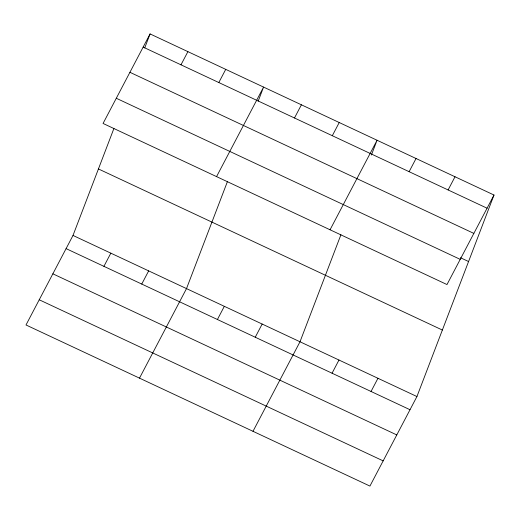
<?xml version="1.0" encoding="UTF-8"?>
<svg xmlns="http://www.w3.org/2000/svg" width="520" height="520" viewBox="0 0 520 520"><rect width="100%" height="100%" fill="white"/><g stroke="black" fill="none" stroke-linecap="round" stroke-linejoin="round"><path stroke-width="0.78" d="M494 195.026L446.992 284.557L103.064 123.455L150.072 33.923L494 195.026L416.936 396.546L369.928 486.076L26 324.974L73.008 235.443L113.932 128.421M144.703 47.964L150.072 33.923M227.428 181.584L186.505 288.606L139.497 378.137M258.2 101.127L263.569 87.087L216.561 176.618M340.925 234.748L300.001 341.77L252.993 431.301M371.41 155.031L377.065 140.251L330.057 229.781M180.98 64.825L187.902 51.643M103.916 266.344L110.838 253.162M218.816 82.543L225.732 69.368M141.752 284.063L148.668 270.881M294.483 117.988L301.399 104.806M217.412 319.507L224.334 306.325M332.312 135.714L339.228 122.531M255.249 337.233L262.164 324.051M409.123 171.691L416.046 158.509M332.059 373.21L338.975 360.029M448.103 189.95L455.019 176.768M371.04 391.469L377.956 378.287M143.149 47.099L487.078 208.208M129.922 72.3L473.85 233.402M460.479 257.738L468.566 261.528M116.291 98.254L460.226 259.363M98.436 168.942L442.364 330.044M73.008 235.443L416.936 396.546M66.086 248.619L410.013 409.728M52.858 273.819L396.786 434.922M39.227 299.774L383.156 460.882"/></g></svg>
